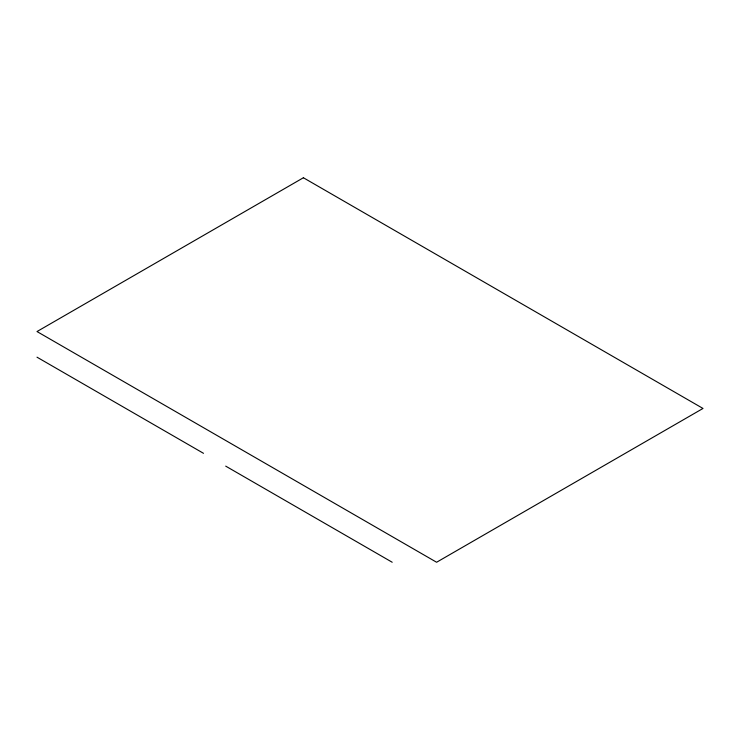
<?xml version="1.0" encoding="UTF-8"?>
<svg xmlns="http://www.w3.org/2000/svg" width="740" height="740" viewBox="0 0 740 740"><rect width="100%" height="100%" fill="white"/><g stroke="black" fill="none" stroke-linecap="round" stroke-linejoin="round"><path stroke-width="1.11" d="M37 357.18L203.5 453.315M225.7 466.126L392.2 562.252M303.4 177.748L37 331.548L436.6 562.252L703 408.452L303.4 177.748"/></g></svg>
